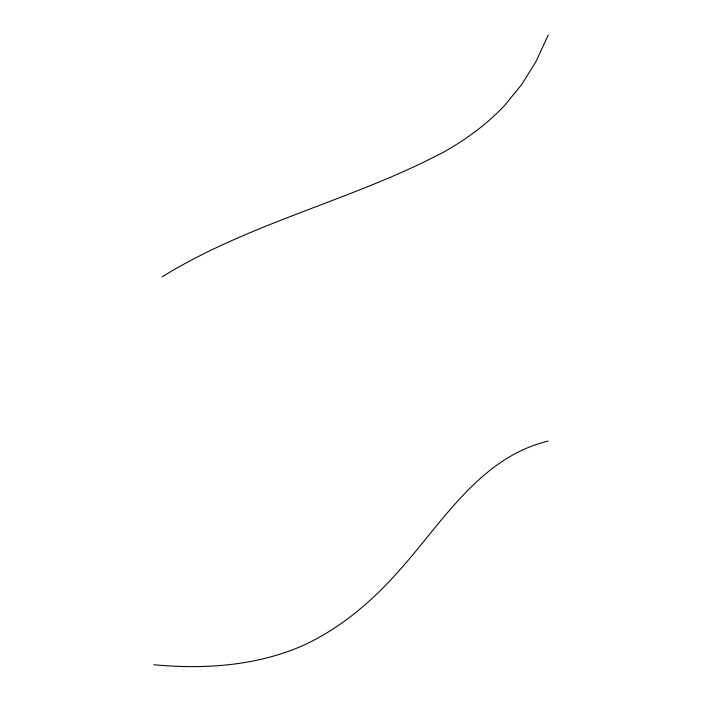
<?xml version="1.0" encoding="UTF-8"?>
<svg xmlns="http://www.w3.org/2000/svg" width="702" height="702" viewBox="0 0 702 702"><rect width="100%" height="100%" fill="white"/><g stroke="black" fill="none" stroke-linecap="round" stroke-linejoin="round"><path stroke-width="1.05" d="M548.192 35.1L535.968 61.618L521.516 84.784L504.975 104.993A332.248 191.821 0 0 1 444.199 151.781C353.159 200.096 250.289 222.402 162.109 276.842M548.192 441.058C478.457 457.879 441.321 524.763 396.103 574.025C370.015 603.088 339.522 628.58 303.922 645.12C256.914 665.987 204.475 669.489 153.808 664.741"/></g></svg>
